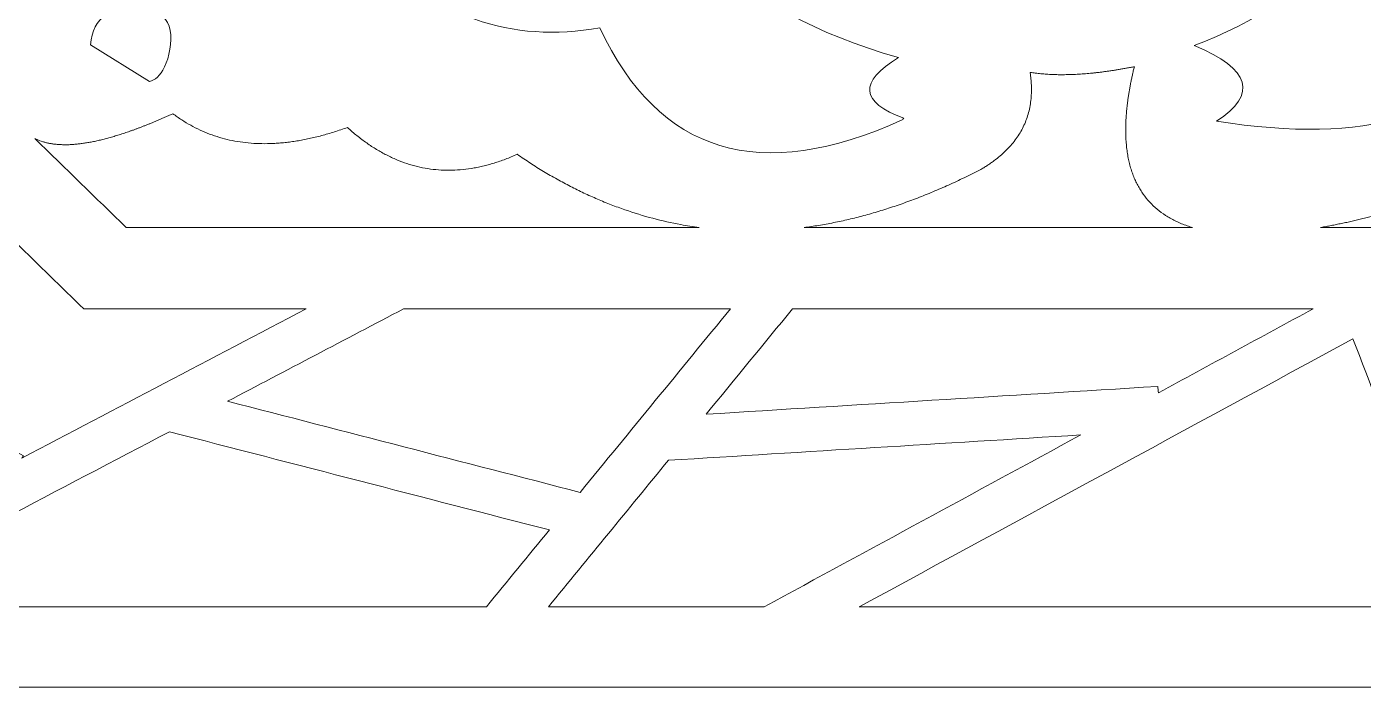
# Model space of a CAD drawing. Header units: centimetres. Extents: x -11.4 to -1.9, y -9.4 to 9.5.
# Drawn here: x -9.24 to -5.764, y -9.437 to -7.721 of the extents above; entities that cross this region are included whole.
import ezdxf

# ---------------------------------------------------------------- set-up
doc = ezdxf.new("R2010")
doc.units = ezdxf.units.CM
doc.header["$MEASUREMENT"] = 0
doc.layers.add('layer 1', color=7, linetype='Continuous')

msp = doc.modelspace()

# ---------------------------------------------------------------- linework, layer by layer
at = {"layer": 'layer 1', "color": 250, "lineweight": 9}
for points, knots in [([(-11.40172, -4.65322), (-11.40172, -6.24784), (-11.40172, -7.84245), (-11.40172, -9.4371), (-11.40172, -9.4371), (-8.21807, -9.4371), (-5.03447, -9.4371), (-1.85082, -9.4371), (-1.85082, -9.4371), (-1.85082, -7.84245), (-1.85082, -6.24784), (-1.85082, -4.65322), (-1.85082, -4.65322), (-5.03447, -4.65322), (-8.21807, -4.65322), (-11.40172, -4.65322)], [0, 0, 0, 0, 0.2, 0.2, 0.2, 0.2, 0.4, 0.4, 0.4, 0.4, 0.6, 0.6, 0.6, 0.6, 1, 1, 1, 1]), ([(-6.97311, -7.80069), (-7.4, -7.67986), (-7.62997, -7.44247), (-7.66295, -7.08861), (-7.66295, -7.08861), (-7.68788, -7.12742), (-7.7321, -7.14254), (-7.7956, -7.13398), (-7.7956, -7.13398), (-7.83123, -7.33112), (-7.98849, -7.41632), (-8.26744, -7.38978), (-8.26744, -7.38978), (-8.26817, -7.38961), (-8.26888, -7.38944), (-8.26959, -7.38927), (-8.26959, -7.38927), (-8.299, -7.42969), (-8.32847, -7.47011), (-8.35786, -7.51045), (-8.35786, -7.51045), (-8.18292, -7.69398), (-7.98003, -7.76498), (-7.74913, -7.72357), (-7.74913, -7.72357), (-7.59577, -8.05172), (-7.33341, -8.13121), (-6.96194, -7.96205), (-6.96194, -7.96205), (-6.96102, -7.96095), (-6.96009, -7.95978), (-6.95916, -7.95859), (-6.95916, -7.95859), (-7.07207, -7.91692), (-7.07673, -7.86424), (-6.97311, -7.80069)], [0, 0, 0, 0, 0.1, 0.1, 0.1, 0.1, 0.2, 0.2, 0.2, 0.2, 0.3, 0.3, 0.3, 0.3, 0.4, 0.4, 0.4, 0.4, 0.5, 0.5, 0.5, 0.5, 0.6, 0.6, 0.6, 0.6, 0.7, 0.7, 0.7, 0.7, 0.8, 0.8, 0.8, 0.8, 1, 1, 1, 1]), ([(-5.40479, -7.74003), (-5.50548, -7.95315), (-5.75253, -8.02844), (-6.14607, -7.966), (-6.14607, -7.966), (-6.03757, -7.89617), (-6.05689, -7.8307), (-6.20405, -7.76945), (-6.20405, -7.76945), (-5.88498, -7.65078), (-5.70064, -7.42976), (-5.65105, -7.10649), (-5.65105, -7.10649), (-5.61081, -7.15784), (-5.5659, -7.18113), (-5.51631, -7.17633)], [0, 0, 0, 0, 0.2, 0.2, 0.2, 0.2, 0.4, 0.4, 0.4, 0.4, 0.6, 0.6, 0.6, 0.6, 1, 1, 1, 1]), ([(-9.0735, -7.76759), (-9.07043, -7.73162), (-9.06002, -7.70583), (-9.03194, -7.6901), (-9.03194, -7.6901), (-9.00391, -7.67439), (-8.95828, -7.66878), (-8.92539, -7.67532), (-8.92539, -7.67532), (-8.89249, -7.68195), (-8.87237, -7.70071), (-8.86666, -7.7302), (-8.86666, -7.7302), (-8.86093, -7.75969), (-8.86959, -7.80004), (-8.88107, -7.82489), (-8.88107, -7.82489), (-8.89249, -7.84977), (-8.90664, -7.85919), (-8.92015, -7.86314)], [0, 0, 0, 0, 0.1666667, 0.1666667, 0.1666667, 0.1666667, 0.3333333, 0.3333333, 0.3333333, 0.3333333, 0.5, 0.5, 0.5, 0.5, 0.6666667, 0.6666667, 0.6666667, 0.6666667, 1, 1, 1, 1]), ([(-7.21813, -8.24254), (-7.21204, -8.2418), (-7.20589, -8.24095), (-7.19982, -8.24002), (-7.19982, -8.24002), (-7.18674, -8.2381), (-7.17372, -8.2359), (-7.16076, -8.23356), (-7.16076, -8.23356), (-7.14779, -8.23119), (-7.13488, -8.22861), (-7.12203, -8.22583), (-7.12203, -8.22583), (-7.10881, -8.22297), (-7.09559, -8.21985), (-7.08249, -8.21658), (-7.08249, -8.21658), (-7.06939, -8.21322), (-7.05636, -8.20978), (-7.04336, -8.20607), (-7.04336, -8.20607), (-7.02997, -8.20222), (-7.01665, -8.19817), (-7.00338, -8.19397), (-7.00338, -8.19397), (-6.99673, -8.19187), (-6.99014, -8.1897), (-6.98355, -8.18751), (-6.98355, -8.18751), (-6.97687, -8.18524), (-6.97019, -8.1829), (-6.9635, -8.18053), (-6.9635, -8.18053), (-6.95682, -8.17826), (-6.95019, -8.17582), (-6.94357, -8.17338), (-6.94357, -8.17338), (-6.93682, -8.17087), (-6.93009, -8.16833), (-6.92343, -8.16582), (-6.92343, -8.16582), (-6.91669, -8.16321), (-6.91001, -8.16063), (-6.90338, -8.15792), (-6.90338, -8.15792), (-6.89657, -8.15516), (-6.88979, -8.15248), (-6.88308, -8.1496), (-6.88308, -8.1496), (-6.87633, -8.14682), (-6.86964, -8.14397), (-6.86291, -8.14104), (-6.86291, -8.14104), (-6.8561, -8.13809), (-6.8493, -8.13506), (-6.84254, -8.13204), (-6.84254, -8.13204), (-6.83576, -8.12901), (-6.829, -8.12592), (-6.82227, -8.12279), (-6.82227, -8.12279), (-6.81544, -8.1196), (-6.80859, -8.11633), (-6.80178, -8.11306), (-6.80178, -8.11306), (-6.79498, -8.10977), (-6.7882, -8.1065), (-6.78144, -8.10313), (-6.78144, -8.10313), (-6.77456, -8.09969), (-6.76766, -8.09626), (-6.7608, -8.09272), (-6.7608, -8.09272), (-6.75758, -8.09086), (-6.75434, -8.08894), (-6.75119, -8.08701), (-6.75119, -8.08701), (-6.74807, -8.08516), (-6.74505, -8.08323), (-6.74202, -8.08128), (-6.74202, -8.08128), (-6.739, -8.07935), (-6.73607, -8.07733), (-6.73312, -8.07533), (-6.73312, -8.07533), (-6.73026, -8.0733), (-6.72744, -8.07128), (-6.72468, -8.06928), (-6.72468, -8.06928), (-6.71912, -8.06516), (-6.71375, -8.06086), (-6.70853, -8.0565), (-6.70853, -8.0565), (-6.70358, -8.0523), (-6.6988, -8.04793), (-6.69421, -8.04347), (-6.69421, -8.04347), (-6.68507, -8.03449), (-6.6767, -8.02498), (-6.66921, -8.01498), (-6.66921, -8.01498), (-6.66204, -8.00542), (-6.65567, -7.99532), (-6.65031, -7.98481), (-6.65031, -7.98481), (-6.64492, -7.97432), (-6.64053, -7.96346), (-6.63706, -7.95239), (-6.63706, -7.95239), (-6.63343, -7.94071), (-6.63077, -7.92878), (-6.62913, -7.91675), (-6.62913, -7.91675), (-6.62833, -7.9107), (-6.62774, -7.90456), (-6.6274, -7.89851), (-6.6274, -7.89851), (-6.62706, -7.89204), (-6.62694, -7.88558), (-6.62706, -7.87919), (-6.62706, -7.87919), (-6.62716, -7.87592), (-6.62728, -7.87272), (-6.62745, -7.86943), (-6.62745, -7.86943), (-6.62762, -7.86616), (-6.62787, -7.8628), (-6.62821, -7.85953), (-6.62821, -7.85953), (-6.6285, -7.85616), (-6.62884, -7.85289), (-6.62926, -7.84953), (-6.62926, -7.84953), (-6.62967, -7.84609), (-6.63018, -7.84262), (-6.63072, -7.83926), (-6.63072, -7.83926), (-6.62616, -7.83994), (-6.62157, -7.8406), (-6.61699, -7.84121), (-6.61699, -7.84121), (-6.61216, -7.8418), (-6.60735, -7.84238), (-6.60255, -7.8428), (-6.60255, -7.8428), (-6.59769, -7.84331), (-6.59284, -7.84372), (-6.58798, -7.84406), (-6.58798, -7.84406), (-6.58291, -7.84441), (-6.57779, -7.84465), (-6.57269, -7.84492), (-6.57269, -7.84492), (-6.56757, -7.84506), (-6.56249, -7.84523), (-6.55737, -7.84531), (-6.55737, -7.84531), (-6.55198, -7.84541), (-6.54662, -7.84541), (-6.54122, -7.84531), (-6.54122, -7.84531), (-6.53586, -7.84531), (-6.53047, -7.84523), (-6.5251, -7.84499), (-6.5251, -7.84499), (-6.51947, -7.84482), (-6.51378, -7.84455), (-6.50817, -7.84431), (-6.50817, -7.84431), (-6.50532, -7.84414), (-6.50249, -7.84397), (-6.49968, -7.84382), (-6.49968, -7.84382), (-6.49678, -7.84365), (-6.49388, -7.84338), (-6.49098, -7.84321), (-6.49098, -7.84321), (-6.48812, -7.84297), (-6.48522, -7.84272), (-6.48232, -7.84245), (-6.48232, -7.84245), (-6.47934, -7.84221), (-6.47639, -7.84197), (-6.47346, -7.8417), (-6.47346, -7.8417), (-6.47046, -7.84138), (-6.46749, -7.84111), (-6.46456, -7.8408), (-6.46456, -7.8408), (-6.46154, -7.84045), (-6.45849, -7.84011), (-6.45549, -7.83977), (-6.45549, -7.83977), (-6.45244, -7.83945), (-6.44944, -7.83911), (-6.44639, -7.83867), (-6.44639, -7.83867), (-6.44329, -7.83836), (-6.44019, -7.83792), (-6.43712, -7.8375), (-6.43712, -7.8375), (-6.434, -7.83709), (-6.4309, -7.83667), (-6.42783, -7.83626), (-6.42783, -7.83626), (-6.42463, -7.83582), (-6.42148, -7.83533), (-6.41829, -7.83482), (-6.41829, -7.83482), (-6.41514, -7.8344), (-6.41199, -7.83389), (-6.4088, -7.8334), (-6.4088, -7.8334), (-6.40556, -7.83289), (-6.40236, -7.83238), (-6.39909, -7.83179), (-6.39909, -7.83179), (-6.3959, -7.83128), (-6.39265, -7.8307), (-6.38943, -7.83011), (-6.38943, -7.83011), (-6.38609, -7.8296), (-6.38282, -7.82894), (-6.3795, -7.82836), (-6.3795, -7.82836), (-6.37619, -7.82775), (-6.37292, -7.82716), (-6.3696, -7.8265), (-6.3696, -7.8265), (-6.36624, -7.82592), (-6.36287, -7.82523), (-6.3595, -7.82457), (-6.3595, -7.82457), (-6.36038, -7.82826), (-6.36128, -7.83197), (-6.36216, -7.83565), (-6.36216, -7.83565), (-6.36299, -7.83926), (-6.36384, -7.84289), (-6.3646, -7.8465), (-6.3646, -7.8465), (-6.36543, -7.85011), (-6.36619, -7.85372), (-6.36694, -7.85733), (-6.36694, -7.85733), (-6.36765, -7.86077), (-6.36838, -7.86431), (-6.36909, -7.86785), (-6.36909, -7.86785), (-6.36977, -7.87138), (-6.37043, -7.87482), (-6.37106, -7.87834), (-6.37106, -7.87834), (-6.3717, -7.8818), (-6.37233, -7.88524), (-6.37292, -7.8886), (-6.37292, -7.8886), (-6.37346, -7.89204), (-6.37399, -7.89548), (-6.37455, -7.89885), (-6.37455, -7.89885), (-6.37507, -7.90222), (-6.37555, -7.90548), (-6.37602, -7.90885), (-6.37602, -7.90885), (-6.37648, -7.91222), (-6.37694, -7.91548), (-6.37736, -7.91885), (-6.37736, -7.91885), (-6.3778, -7.92205), (-6.37816, -7.92531), (-6.3785, -7.92851), (-6.3785, -7.92851), (-6.37887, -7.93171), (-6.37921, -7.93497), (-6.3795, -7.93817), (-6.3795, -7.93817), (-6.3798, -7.94136), (-6.38009, -7.94449), (-6.38033, -7.94758), (-6.38033, -7.94758), (-6.38055, -7.95078), (-6.38082, -7.9539), (-6.38102, -7.957), (-6.38102, -7.957), (-6.38119, -7.96002), (-6.38136, -7.96315), (-6.38148, -7.96617), (-6.38148, -7.96617), (-6.3816, -7.9692), (-6.38175, -7.97222), (-6.38182, -7.97532), (-6.38182, -7.97532), (-6.38189, -7.97827), (-6.38194, -7.9812), (-6.38199, -7.98415), (-6.38199, -7.98415), (-6.38204, -7.98708), (-6.38204, -7.99003), (-6.38199, -7.99298), (-6.38199, -7.99298), (-6.38194, -7.99583), (-6.38189, -7.99869), (-6.38182, -8.00154), (-6.38182, -8.00154), (-6.38175, -8.00439), (-6.38165, -8.00725), (-6.38153, -8.01013), (-6.38153, -8.01013), (-6.38136, -8.01288), (-6.38119, -8.01559), (-6.38102, -8.01835), (-6.38102, -8.01835), (-6.38082, -8.02113), (-6.3806, -8.02388), (-6.38033, -8.02666), (-6.38033, -8.02666), (-6.38014, -8.02927), (-6.37985, -8.03196), (-6.37955, -8.03464), (-6.37955, -8.03464), (-6.37921, -8.03735), (-6.37887, -8.03996), (-6.37853, -8.04264), (-6.37853, -8.04264), (-6.37821, -8.04525), (-6.37782, -8.04776), (-6.37741, -8.05035), (-6.37741, -8.05035), (-6.37658, -8.0555), (-6.37565, -8.06062), (-6.37455, -8.06574), (-6.37455, -8.06574), (-6.37353, -8.07052), (-6.37241, -8.07533), (-6.37114, -8.08011), (-6.37114, -8.08011), (-6.36989, -8.08482), (-6.3685, -8.0896), (-6.36694, -8.0943), (-6.36694, -8.0943), (-6.36553, -8.09877), (-6.36392, -8.10313), (-6.36223, -8.1076), (-6.36223, -8.1076), (-6.36055, -8.11196), (-6.35872, -8.11633), (-6.35672, -8.12062), (-6.35672, -8.12062), (-6.35484, -8.12475), (-6.35282, -8.12877), (-6.35072, -8.13279), (-6.35072, -8.13279), (-6.34858, -8.13675), (-6.34626, -8.1407), (-6.34387, -8.14465), (-6.34387, -8.14465), (-6.34157, -8.14843), (-6.33909, -8.15214), (-6.33653, -8.15575), (-6.33653, -8.15575), (-6.3314, -8.16297), (-6.32572, -8.16994), (-6.3196, -8.17658), (-6.3196, -8.17658), (-6.3136, -8.18297), (-6.30716, -8.18912), (-6.30028, -8.19482), (-6.30028, -8.19482), (-6.29338, -8.20061), (-6.28606, -8.20592), (-6.27837, -8.21087), (-6.27837, -8.21087), (-6.2704, -8.216), (-6.26208, -8.2207), (-6.25342, -8.22497), (-6.25342, -8.22497), (-6.24908, -8.2271), (-6.24469, -8.2291), (-6.24018, -8.23105), (-6.24018, -8.23105), (-6.23552, -8.23297), (-6.23081, -8.23483), (-6.22603, -8.23658), (-6.22603, -8.23658), (-6.22127, -8.23834), (-6.21644, -8.24002), (-6.21152, -8.24154), (-6.21152, -8.24154), (-6.21044, -8.24188), (-6.2093, -8.24222), (-6.2082, -8.24254), (-6.2082, -8.24254), (-6.54486, -8.24254), (-6.8815, -8.24254), (-7.21813, -8.24254)], [0, 0, 0, 0, 0.01, 0.01, 0.01, 0.01, 0.02, 0.02, 0.02, 0.02, 0.03, 0.03, 0.03, 0.03, 0.04, 0.04, 0.04, 0.04, 0.05, 0.05, 0.05, 0.05, 0.06, 0.06, 0.06, 0.06, 0.07, 0.07, 0.07, 0.07, 0.08, 0.08, 0.08, 0.08, 0.09, 0.09, 0.09, 0.09, 0.1, 0.1, 0.1, 0.1, 0.11, 0.11, 0.11, 0.11, 0.12, 0.12, 0.12, 0.12, 0.13, 0.13, 0.13, 0.13, 0.14, 0.14, 0.14, 0.14, 0.15, 0.15, 0.15, 0.15, 0.16, 0.16, 0.16, 0.16, 0.17, 0.17, 0.17, 0.17, 0.18, 0.18, 0.18, 0.18, 0.19, 0.19, 0.19, 0.19, 0.2, 0.2, 0.2, 0.2, 0.21, 0.21, 0.21, 0.21, 0.22, 0.22, 0.22, 0.22, 0.23, 0.23, 0.23, 0.23, 0.24, 0.24, 0.24, 0.24, 0.25, 0.25, 0.25, 0.25, 0.26, 0.26, 0.26, 0.26, 0.27, 0.27, 0.27, 0.27, 0.28, 0.28, 0.28, 0.28, 0.29, 0.29, 0.29, 0.29, 0.3, 0.3, 0.3, 0.3, 0.31, 0.31, 0.31, 0.31, 0.32, 0.32, 0.32, 0.32, 0.33, 0.33, 0.33, 0.33, 0.34, 0.34, 0.34, 0.34, 0.35, 0.35, 0.35, 0.35, 0.36, 0.36, 0.36, 0.36, 0.37, 0.37, 0.37, 0.37, 0.38, 0.38, 0.38, 0.38, 0.39, 0.39, 0.39, 0.39, 0.4, 0.4, 0.4, 0.4, 0.41, 0.41, 0.41, 0.41, 0.42, 0.42, 0.42, 0.42, 0.43, 0.43, 0.43, 0.43, 0.44, 0.44, 0.44, 0.44, 0.45, 0.45, 0.45, 0.45, 0.46, 0.46, 0.46, 0.46, 0.47, 0.47, 0.47, 0.47, 0.48, 0.48, 0.48, 0.48, 0.49, 0.49, 0.49, 0.49, 0.5, 0.5, 0.5, 0.5, 0.51, 0.51, 0.51, 0.51, 0.52, 0.52, 0.52, 0.52, 0.53, 0.53, 0.53, 0.53, 0.54, 0.54, 0.54, 0.54, 0.55, 0.55, 0.55, 0.55, 0.56, 0.56, 0.56, 0.56, 0.57, 0.57, 0.57, 0.57, 0.58, 0.58, 0.58, 0.58, 0.59, 0.59, 0.59, 0.59, 0.6, 0.6, 0.6, 0.6, 0.61, 0.61, 0.61, 0.61, 0.62, 0.62, 0.62, 0.62, 0.63, 0.63, 0.63, 0.63, 0.64, 0.64, 0.64, 0.64, 0.65, 0.65, 0.65, 0.65, 0.66, 0.66, 0.66, 0.66, 0.67, 0.67, 0.67, 0.67, 0.68, 0.68, 0.68, 0.68, 0.69, 0.69, 0.69, 0.69, 0.7, 0.7, 0.7, 0.7, 0.71, 0.71, 0.71, 0.71, 0.72, 0.72, 0.72, 0.72, 0.73, 0.73, 0.73, 0.73, 0.74, 0.74, 0.74, 0.74, 0.75, 0.75, 0.75, 0.75, 0.76, 0.76, 0.76, 0.76, 0.77, 0.77, 0.77, 0.77, 0.78, 0.78, 0.78, 0.78, 0.79, 0.79, 0.79, 0.79, 0.8, 0.8, 0.8, 0.8, 0.81, 0.81, 0.81, 0.81, 0.82, 0.82, 0.82, 0.82, 0.83, 0.83, 0.83, 0.83, 0.84, 0.84, 0.84, 0.84, 0.85, 0.85, 0.85, 0.85, 0.86, 0.86, 0.86, 0.86, 0.87, 0.87, 0.87, 0.87, 0.88, 0.88, 0.88, 0.88, 0.89, 0.89, 0.89, 0.89, 0.9, 0.9, 0.9, 0.9, 0.91, 0.91, 0.91, 0.91, 0.92, 0.92, 0.92, 0.92, 0.93, 0.93, 0.93, 0.93, 0.94, 0.94, 0.94, 0.94, 0.95, 0.95, 0.95, 0.95, 0.96, 0.96, 0.96, 0.96, 0.97, 0.97, 0.97, 0.97, 0.98, 0.98, 0.98, 0.98, 1, 1, 1, 1]), ([(-9.21847, -8.01127), (-9.21666, -8.01222), (-9.21483, -8.01305), (-9.21295, -8.01388), (-9.21295, -8.01388), (-9.2082, -8.01598), (-9.20325, -8.01783), (-9.1982, -8.01944), (-9.1982, -8.01944), (-9.19568, -8.0202), (-9.19312, -8.02096), (-9.19051, -8.02164), (-9.19051, -8.02164), (-9.18783, -8.0223), (-9.1851, -8.02288), (-9.18237, -8.02347), (-9.18237, -8.02347), (-9.17959, -8.02405), (-9.17683, -8.02449), (-9.17405, -8.02491), (-9.17405, -8.02491), (-9.1711, -8.0254), (-9.16817, -8.02574), (-9.16517, -8.02608), (-9.16517, -8.02608), (-9.16224, -8.02642), (-9.15927, -8.02666), (-9.15627, -8.02683), (-9.15627, -8.02683), (-9.15312, -8.02708), (-9.14997, -8.02718), (-9.14678, -8.02725), (-9.14678, -8.02725), (-9.14363, -8.02735), (-9.14044, -8.02742), (-9.13724, -8.02735), (-9.13724, -8.02735), (-9.13388, -8.02735), (-9.13046, -8.02725), (-9.12707, -8.02708), (-9.12707, -8.02708), (-9.12365, -8.02691), (-9.12031, -8.02674), (-9.11695, -8.02642), (-9.11695, -8.02642), (-9.11334, -8.02615), (-9.10973, -8.02583), (-9.10609, -8.0254), (-9.10609, -8.0254), (-9.10248, -8.02508), (-9.09892, -8.02457), (-9.09531, -8.02415), (-9.09531, -8.02415), (-9.09148, -8.02357), (-9.08765, -8.02298), (-9.08382, -8.0224), (-9.08382, -8.0224), (-9.08194, -8.02203), (-9.08002, -8.02171), (-9.07811, -8.02137), (-9.07811, -8.02137), (-9.07614, -8.02103), (-9.07416, -8.02069), (-9.07224, -8.02027), (-9.07224, -8.02027), (-9.07026, -8.01993), (-9.06828, -8.01952), (-9.06636, -8.01918), (-9.06636, -8.01918), (-9.06433, -8.01876), (-9.06231, -8.01835), (-9.06031, -8.01793), (-9.06031, -8.01793), (-9.05828, -8.01742), (-9.05626, -8.017), (-9.05426, -8.01659), (-9.05426, -8.01659), (-9.05219, -8.01608), (-9.05009, -8.01559), (-9.04804, -8.01515), (-9.04804, -8.01515), (-9.04599, -8.01464), (-9.04392, -8.01415), (-9.04187, -8.01364), (-9.04187, -8.01364), (-9.03972, -8.01305), (-9.03762, -8.01254), (-9.03548, -8.01196), (-9.03548, -8.01196), (-9.03338, -8.01147), (-9.03123, -8.01088), (-9.02913, -8.01027), (-9.02913, -8.01027), (-9.02694, -8.00969), (-9.02477, -8.0091), (-9.02257, -8.00852), (-9.02257, -8.00852), (-9.02043, -8.00793), (-9.01826, -8.00725), (-9.01606, -8.00666), (-9.01606, -8.00666), (-9.01384, -8.006), (-9.01162, -8.00532), (-9.00938, -8.00464), (-9.00938, -8.00464), (-9.00716, -8.00398), (-9.00491, -8.0033), (-9.00269, -8.00264), (-9.00269, -8.00264), (-9.0004, -8.00195), (-8.99811, -8.0012), (-8.99586, -8.00044), (-8.99586, -8.00044), (-8.9936, -7.99978), (-8.9913, -7.99903), (-8.98901, -7.99827), (-8.98901, -7.99827), (-8.98669, -7.99752), (-8.98435, -7.99676), (-8.98203, -7.99591), (-8.98203, -7.99591), (-8.97967, -7.99515), (-8.97733, -7.99432), (-8.97501, -7.99356), (-8.97501, -7.99356), (-8.97262, -7.99271), (-8.97023, -7.99188), (-8.96784, -7.99103), (-8.96784, -7.99103), (-8.96542, -7.9902), (-8.96303, -7.98937), (-8.96069, -7.98844), (-8.96069, -7.98844), (-8.95825, -7.98759), (-8.95581, -7.98666), (-8.95332, -7.98573), (-8.95332, -7.98573), (-8.95088, -7.98481), (-8.94847, -7.98398), (-8.94605, -7.98305), (-8.94605, -7.98305), (-8.94354, -7.98205), (-8.94103, -7.98112), (-8.93854, -7.9801), (-8.93854, -7.9801), (-8.93601, -7.9792), (-8.93354, -7.97817), (-8.93105, -7.97725), (-8.93105, -7.97725), (-8.92849, -7.97625), (-8.92598, -7.97525), (-8.92342, -7.97415), (-8.92342, -7.97415), (-8.92086, -7.97315), (-8.91832, -7.97212), (-8.91576, -7.97112), (-8.91576, -7.97112), (-8.91315, -7.97003), (-8.91056, -7.96893), (-8.90795, -7.96785), (-8.90795, -7.96785), (-8.90534, -7.96676), (-8.90278, -7.96566), (-8.90017, -7.96456), (-8.90017, -7.96456), (-8.89754, -7.96346), (-8.89483, -7.96229), (-8.8922, -7.9612), (-8.8922, -7.9612), (-8.88954, -7.96002), (-8.8869, -7.95885), (-8.88424, -7.95776), (-8.88424, -7.95776), (-8.88151, -7.95649), (-8.87883, -7.95532), (-8.8761, -7.95415), (-8.8761, -7.95415), (-8.87341, -7.95298), (-8.87073, -7.95171), (-8.868, -7.95054), (-8.868, -7.95054), (-8.86522, -7.94927), (-8.86249, -7.94802), (-8.85971, -7.94676), (-8.85971, -7.94676), (-8.85224, -7.95239), (-8.84456, -7.95776), (-8.83661, -7.96288), (-8.83661, -7.96288), (-8.82909, -7.96785), (-8.82131, -7.97246), (-8.81334, -7.97683), (-8.81334, -7.97683), (-8.80538, -7.98129), (-8.79724, -7.98542), (-8.78887, -7.98927), (-8.78887, -7.98927), (-8.78077, -7.99305), (-8.77246, -7.99649), (-8.76399, -7.99969), (-8.76399, -7.99969), (-8.74719, -8.006), (-8.72984, -8.01113), (-8.71206, -8.01508), (-8.71206, -8.01508), (-8.69384, -8.01903), (-8.67523, -8.02179), (-8.65647, -8.0233), (-8.65647, -8.0233), (-8.64703, -8.02398), (-8.63757, -8.02449), (-8.62808, -8.02457), (-8.62808, -8.02457), (-8.61813, -8.02474), (-8.60817, -8.02457), (-8.59825, -8.02405), (-8.59825, -8.02405), (-8.59325, -8.02381), (-8.58832, -8.02357), (-8.58332, -8.02313), (-8.58332, -8.02313), (-8.57824, -8.02271), (-8.57312, -8.0223), (-8.56805, -8.02171), (-8.56805, -8.02171), (-8.5629, -8.0212), (-8.55788, -8.02054), (-8.55278, -8.01986), (-8.55278, -8.01986), (-8.54753, -8.01918), (-8.54229, -8.01844), (-8.53707, -8.01752), (-8.53707, -8.01752), (-8.53183, -8.01666), (-8.52665, -8.01574), (-8.52143, -8.01481), (-8.52143, -8.01481), (-8.51607, -8.01381), (-8.51073, -8.01271), (-8.50538, -8.01154), (-8.50538, -8.01154), (-8.50002, -8.01037), (-8.49468, -8.00917), (-8.48938, -8.00783), (-8.48938, -8.00783), (-8.48387, -8.00659), (-8.47838, -8.00515), (-8.47292, -8.00374), (-8.47292, -8.00374), (-8.46745, -8.00222), (-8.46202, -8.00071), (-8.45658, -7.9991), (-8.45658, -7.9991), (-8.45094, -7.99752), (-8.44536, -7.99573), (-8.43972, -7.99398), (-8.43972, -7.99398), (-8.43416, -7.99222), (-8.42857, -7.99044), (-8.42304, -7.98851), (-8.42304, -7.98851), (-8.41728, -7.98659), (-8.41152, -7.98456), (-8.40582, -7.98247), (-8.40582, -7.98247), (-8.40169, -7.98625), (-8.39752, -7.98995), (-8.39325, -7.99356), (-8.39325, -7.99356), (-8.38923, -7.997), (-8.38511, -8.00037), (-8.38089, -8.00374), (-8.38089, -8.00374), (-8.37674, -8.00708), (-8.3725, -8.01044), (-8.36815, -8.01364), (-8.36815, -8.01364), (-8.36406, -8.01676), (-8.35989, -8.01979), (-8.35564, -8.02281), (-8.35564, -8.02281), (-8.3514, -8.02574), (-8.3471, -8.02869), (-8.34274, -8.03154), (-8.34274, -8.03154), (-8.33859, -8.03423), (-8.3343, -8.03691), (-8.33005, -8.03952), (-8.33005, -8.03952), (-8.32574, -8.04213), (-8.32137, -8.04464), (-8.31698, -8.04708), (-8.31698, -8.04708), (-8.31271, -8.04952), (-8.30842, -8.05179), (-8.30405, -8.05398), (-8.30405, -8.05398), (-8.29534, -8.05842), (-8.28644, -8.06264), (-8.27732, -8.06642), (-8.27732, -8.06642), (-8.26876, -8.07003), (-8.25997, -8.0733), (-8.25102, -8.07625), (-8.25102, -8.07625), (-8.24207, -8.07918), (-8.233, -8.08179), (-8.2238, -8.08406), (-8.2238, -8.08406), (-8.2148, -8.08625), (-8.20573, -8.08801), (-8.19658, -8.08952), (-8.19658, -8.08952), (-8.18741, -8.09096), (-8.17811, -8.09204), (-8.16885, -8.09272), (-8.16885, -8.09272), (-8.15945, -8.09338), (-8.15006, -8.09372), (-8.14065, -8.09372), (-8.14065, -8.09372), (-8.13123, -8.09365), (-8.12187, -8.09323), (-8.11245, -8.09247), (-8.11245, -8.09247), (-8.10269, -8.09162), (-8.09299, -8.09045), (-8.08333, -8.08894), (-8.08333, -8.08894), (-8.0785, -8.08808), (-8.07367, -8.08725), (-8.06889, -8.08633), (-8.06889, -8.08633), (-8.06391, -8.08533), (-8.05901, -8.08433), (-8.05413, -8.08313), (-8.05413, -8.08313), (-8.04923, -8.08196), (-8.04435, -8.08079), (-8.03952, -8.07942), (-8.03952, -8.07942), (-8.03452, -8.07808), (-8.02952, -8.07667), (-8.02454, -8.07508), (-8.02454, -8.07508), (-8.01959, -8.07357), (-8.01469, -8.07196), (-8.00981, -8.07028), (-8.00981, -8.07028), (-8.00471, -8.06852), (-7.99969, -8.06674), (-7.99464, -8.06481), (-7.99464, -8.06481), (-7.98964, -8.06289), (-7.98464, -8.06096), (-7.97973, -8.05894), (-7.97973, -8.05894), (-7.97456, -8.05676), (-7.96941, -8.05457), (-7.96434, -8.0523), (-7.96434, -8.0523), (-7.95866, -8.05625), (-7.95295, -8.06011), (-7.94719, -8.06398), (-7.94719, -8.06398), (-7.94153, -8.06777), (-7.93585, -8.07145), (-7.93009, -8.07516), (-7.93009, -8.07516), (-7.92439, -8.07886), (-7.91863, -8.08255), (-7.91282, -8.08616), (-7.91282, -8.08616), (-7.90712, -8.08969), (-7.90141, -8.09323), (-7.89565, -8.09667), (-7.89565, -8.09667), (-7.88414, -8.10365), (-7.87246, -8.11035), (-7.86065, -8.11692), (-7.86065, -8.11692), (-7.84926, -8.12331), (-7.8377, -8.12953), (-7.82606, -8.13548), (-7.82606, -8.13548), (-7.81438, -8.14145), (-7.80257, -8.14726), (-7.79069, -8.15289), (-7.79069, -8.15289), (-7.77908, -8.15833), (-7.7674, -8.16365), (-7.75559, -8.16868), (-7.75559, -8.16868), (-7.74379, -8.1738), (-7.73186, -8.17868), (-7.71983, -8.18331), (-7.71983, -8.18331), (-7.70808, -8.18785), (-7.69622, -8.19221), (-7.68427, -8.19634), (-7.68427, -8.19634), (-7.66039, -8.20465), (-7.63614, -8.21205), (-7.61156, -8.21851), (-7.61156, -8.21851), (-7.58765, -8.2249), (-7.5635, -8.23036), (-7.53904, -8.2349), (-7.53904, -8.2349), (-7.52326, -8.23785), (-7.50735, -8.24036), (-7.4914, -8.24254), (-7.4914, -8.24254), (-7.988, -8.24254), (-8.48455, -8.24254), (-8.98111, -8.24254), (-8.98111, -8.24254), (-9.06021, -8.16548), (-9.13934, -8.08835), (-9.21847, -8.01127)], [0, 0, 0, 0, 0.009434, 0.009434, 0.009434, 0.009434, 0.0188679, 0.0188679, 0.0188679, 0.0188679, 0.0283019, 0.0283019, 0.0283019, 0.0283019, 0.0377358, 0.0377358, 0.0377358, 0.0377358, 0.0471698, 0.0471698, 0.0471698, 0.0471698, 0.0566038, 0.0566038, 0.0566038, 0.0566038, 0.0660377, 0.0660377, 0.0660377, 0.0660377, 0.0754717, 0.0754717, 0.0754717, 0.0754717, 0.0849057, 0.0849057, 0.0849057, 0.0849057, 0.0943396, 0.0943396, 0.0943396, 0.0943396, 0.1037736, 0.1037736, 0.1037736, 0.1037736, 0.1132075, 0.1132075, 0.1132075, 0.1132075, 0.1226415, 0.1226415, 0.1226415, 0.1226415, 0.1320755, 0.1320755, 0.1320755, 0.1320755, 0.1415094, 0.1415094, 0.1415094, 0.1415094, 0.1509434, 0.1509434, 0.1509434, 0.1509434, 0.1603774, 0.1603774, 0.1603774, 0.1603774, 0.1698113, 0.1698113, 0.1698113, 0.1698113, 0.1792453, 0.1792453, 0.1792453, 0.1792453, 0.1886792, 0.1886792, 0.1886792, 0.1886792, 0.1981132, 0.1981132, 0.1981132, 0.1981132, 0.2075472, 0.2075472, 0.2075472, 0.2075472, 0.2169811, 0.2169811, 0.2169811, 0.2169811, 0.2264151, 0.2264151, 0.2264151, 0.2264151, 0.2358491, 0.2358491, 0.2358491, 0.2358491, 0.245283, 0.245283, 0.245283, 0.245283, 0.254717, 0.254717, 0.254717, 0.254717, 0.2641509, 0.2641509, 0.2641509, 0.2641509, 0.2735849, 0.2735849, 0.2735849, 0.2735849, 0.2830189, 0.2830189, 0.2830189, 0.2830189, 0.2924528, 0.2924528, 0.2924528, 0.2924528, 0.3018868, 0.3018868, 0.3018868, 0.3018868, 0.3113208, 0.3113208, 0.3113208, 0.3113208, 0.3207547, 0.3207547, 0.3207547, 0.3207547, 0.3301887, 0.3301887, 0.3301887, 0.3301887, 0.3396226, 0.3396226, 0.3396226, 0.3396226, 0.3490566, 0.3490566, 0.3490566, 0.3490566, 0.3584906, 0.3584906, 0.3584906, 0.3584906, 0.3679245, 0.3679245, 0.3679245, 0.3679245, 0.3773585, 0.3773585, 0.3773585, 0.3773585, 0.3867925, 0.3867925, 0.3867925, 0.3867925, 0.3962264, 0.3962264, 0.3962264, 0.3962264, 0.4056604, 0.4056604, 0.4056604, 0.4056604, 0.4150943, 0.4150943, 0.4150943, 0.4150943, 0.4245283, 0.4245283, 0.4245283, 0.4245283, 0.4339623, 0.4339623, 0.4339623, 0.4339623, 0.4433962, 0.4433962, 0.4433962, 0.4433962, 0.4528302, 0.4528302, 0.4528302, 0.4528302, 0.4622642, 0.4622642, 0.4622642, 0.4622642, 0.4716981, 0.4716981, 0.4716981, 0.4716981, 0.4811321, 0.4811321, 0.4811321, 0.4811321, 0.490566, 0.490566, 0.490566, 0.490566, 0.5, 0.5, 0.5, 0.5, 0.509434, 0.509434, 0.509434, 0.509434, 0.5188679, 0.5188679, 0.5188679, 0.5188679, 0.5283019, 0.5283019, 0.5283019, 0.5283019, 0.5377358, 0.5377358, 0.5377358, 0.5377358, 0.5471698, 0.5471698, 0.5471698, 0.5471698, 0.5566038, 0.5566038, 0.5566038, 0.5566038, 0.5660377, 0.5660377, 0.5660377, 0.5660377, 0.5754717, 0.5754717, 0.5754717, 0.5754717, 0.5849057, 0.5849057, 0.5849057, 0.5849057, 0.5943396, 0.5943396, 0.5943396, 0.5943396, 0.6037736, 0.6037736, 0.6037736, 0.6037736, 0.6132075, 0.6132075, 0.6132075, 0.6132075, 0.6226415, 0.6226415, 0.6226415, 0.6226415, 0.6320755, 0.6320755, 0.6320755, 0.6320755, 0.6415094, 0.6415094, 0.6415094, 0.6415094, 0.6509434, 0.6509434, 0.6509434, 0.6509434, 0.6603774, 0.6603774, 0.6603774, 0.6603774, 0.6698113, 0.6698113, 0.6698113, 0.6698113, 0.6792453, 0.6792453, 0.6792453, 0.6792453, 0.6886792, 0.6886792, 0.6886792, 0.6886792, 0.6981132, 0.6981132, 0.6981132, 0.6981132, 0.7075472, 0.7075472, 0.7075472, 0.7075472, 0.7169811, 0.7169811, 0.7169811, 0.7169811, 0.7264151, 0.7264151, 0.7264151, 0.7264151, 0.7358491, 0.7358491, 0.7358491, 0.7358491, 0.745283, 0.745283, 0.745283, 0.745283, 0.754717, 0.754717, 0.754717, 0.754717, 0.7641509, 0.7641509, 0.7641509, 0.7641509, 0.7735849, 0.7735849, 0.7735849, 0.7735849, 0.7830189, 0.7830189, 0.7830189, 0.7830189, 0.7924528, 0.7924528, 0.7924528, 0.7924528, 0.8018868, 0.8018868, 0.8018868, 0.8018868, 0.8113208, 0.8113208, 0.8113208, 0.8113208, 0.8207547, 0.8207547, 0.8207547, 0.8207547, 0.8301887, 0.8301887, 0.8301887, 0.8301887, 0.8396226, 0.8396226, 0.8396226, 0.8396226, 0.8490566, 0.8490566, 0.8490566, 0.8490566, 0.8584906, 0.8584906, 0.8584906, 0.8584906, 0.8679245, 0.8679245, 0.8679245, 0.8679245, 0.8773585, 0.8773585, 0.8773585, 0.8773585, 0.8867925, 0.8867925, 0.8867925, 0.8867925, 0.8962264, 0.8962264, 0.8962264, 0.8962264, 0.9056604, 0.9056604, 0.9056604, 0.9056604, 0.9150943, 0.9150943, 0.9150943, 0.9150943, 0.9245283, 0.9245283, 0.9245283, 0.9245283, 0.9339623, 0.9339623, 0.9339623, 0.9339623, 0.9433962, 0.9433962, 0.9433962, 0.9433962, 0.9528302, 0.9528302, 0.9528302, 0.9528302, 0.9622642, 0.9622642, 0.9622642, 0.9622642, 0.9716981, 0.9716981, 0.9716981, 0.9716981, 0.9811321, 0.9811321, 0.9811321, 0.9811321, 1, 1, 1, 1]), ([(-5.87534, -8.24254), (-5.87488, -8.24246), (-5.87441, -8.24239), (-5.87393, -8.24229), (-5.87393, -8.24229), (-5.86956, -8.24154), (-5.86517, -8.24071), (-5.8608, -8.23995), (-5.8608, -8.23995), (-5.85644, -8.2391), (-5.85207, -8.23827), (-5.84771, -8.23741), (-5.84771, -8.23741), (-5.84322, -8.23649), (-5.8387, -8.23566), (-5.83426, -8.23473), (-5.83426, -8.23473), (-5.82975, -8.2338), (-5.82531, -8.23288), (-5.8208, -8.23195), (-5.8208, -8.23195), (-5.81624, -8.23095), (-5.8116, -8.23002), (-5.80702, -8.22902), (-5.80702, -8.22902), (-5.80246, -8.22802), (-5.79787, -8.227), (-5.79326, -8.2259), (-5.79326, -8.2259), (-5.78858, -8.2249), (-5.78385, -8.2238), (-5.77914, -8.22273), (-5.77914, -8.22273), (-5.77446, -8.22153), (-5.76975, -8.22044), (-5.76504, -8.21936), (-5.76504, -8.21936), (-5.76023, -8.21817), (-5.75543, -8.217), (-5.7506, -8.21583), (-5.7506, -8.21583), (-5.74582, -8.21466), (-5.74099, -8.21339), (-5.73618, -8.21222), (-5.73618, -8.21222), (-5.73128, -8.21095), (-5.72633, -8.20968), (-5.7214, -8.20834), (-5.7214, -8.20834), (-5.71647, -8.20709), (-5.71157, -8.20575), (-5.70664, -8.20448), (-5.70664, -8.20448), (-5.7016, -8.20314), (-5.69657, -8.2017), (-5.69157, -8.20036), (-5.69157, -8.20036), (-5.68652, -8.19902), (-5.6815, -8.19758), (-5.6765, -8.19617), (-5.6765, -8.19617), (-5.67132, -8.19473), (-5.66615, -8.19331), (-5.66103, -8.1918), (-5.66103, -8.1918), (-5.65586, -8.19029), (-5.65076, -8.18885), (-5.64562, -8.18734), (-5.64562, -8.18734), (-5.64035, -8.18582), (-5.6351, -8.18424), (-5.62986, -8.18263), (-5.62986, -8.18263), (-5.62459, -8.18112), (-5.61935, -8.17953), (-5.6141, -8.17792), (-5.6141, -8.17792), (-5.60876, -8.17624), (-5.60337, -8.17465), (-5.598, -8.17297), (-5.598, -8.17297), (-5.59266, -8.17129), (-5.58727, -8.1696), (-5.58195, -8.16792), (-5.58195, -8.16792), (-5.57644, -8.16624), (-5.57098, -8.16448), (-5.56551, -8.16272), (-5.56551, -8.16272), (-5.56005, -8.16094), (-5.55456, -8.15919), (-5.5491, -8.15743), (-5.5491, -8.15743), (-5.54349, -8.15558), (-5.53792, -8.15372), (-5.53236, -8.15187), (-5.53236, -8.15187), (-5.52678, -8.15004), (-5.52119, -8.14819), (-5.5156, -8.14623), (-5.5156, -8.14623), (-5.5099, -8.14441), (-5.50421, -8.14248), (-5.49851, -8.14045), (-5.49851, -8.14045), (-5.49282, -8.13853), (-5.48716, -8.13658), (-5.48143, -8.13465), (-5.48143, -8.13465), (-5.47565, -8.13262), (-5.46985, -8.13053), (-5.46404, -8.12853), (-5.46404, -8.12853), (-5.45826, -8.1265), (-5.45245, -8.1244), (-5.44665, -8.12238), (-5.44665, -8.12238), (-5.44072, -8.12028), (-5.43482, -8.11818), (-5.42887, -8.11599), (-5.42887, -8.11599), (-5.42299, -8.11389), (-5.41706, -8.1117), (-5.41118, -8.1096), (-5.41118, -8.1096), (-5.40513, -8.10735), (-5.39913, -8.10516), (-5.39308, -8.10289), (-5.39308, -8.10289), (-5.38708, -8.10069), (-5.38106, -8.09843), (-5.37506, -8.09616), (-5.37506, -8.09616), (-5.36891, -8.09389), (-5.36279, -8.09162), (-5.35662, -8.08928), (-5.35662, -8.08928), (-5.35196, -8.09162), (-5.3472, -8.09389), (-5.34244, -8.09616), (-5.34244, -8.09616), (-5.33788, -8.09835), (-5.3333, -8.10045), (-5.32866, -8.10248), (-5.32866, -8.10248), (-5.32405, -8.10457), (-5.31942, -8.1065), (-5.31471, -8.10852), (-5.31471, -8.10852), (-5.31027, -8.11035), (-5.30576, -8.11213), (-5.3012, -8.11389), (-5.3012, -8.11389), (-5.29668, -8.11565), (-5.29212, -8.11733), (-5.28754, -8.11901), (-5.28754, -8.11901), (-5.28312, -8.12062), (-5.27866, -8.12214), (-5.27422, -8.12355), (-5.27422, -8.12355), (-5.26976, -8.12506), (-5.26527, -8.1265), (-5.26078, -8.12784), (-5.26078, -8.12784), (-5.25644, -8.12911), (-5.25207, -8.13036), (-5.2477, -8.13155), (-5.2477, -8.13155), (-5.24334, -8.13272), (-5.23897, -8.13382), (-5.23451, -8.13482), (-5.23451, -8.13482), (-5.23026, -8.13582), (-5.22597, -8.13675), (-5.2217, -8.13767), (-5.2217, -8.13767), (-5.21736, -8.13853), (-5.21309, -8.13936), (-5.20875, -8.14011), (-5.20875, -8.14011), (-5.20456, -8.14077), (-5.20034, -8.14145), (-5.19614, -8.14204), (-5.19614, -8.14204), (-5.1877, -8.14321), (-5.17926, -8.14414), (-5.17077, -8.14472), (-5.17077, -8.14472), (-5.16267, -8.14523), (-5.1546, -8.14558), (-5.14648, -8.14558), (-5.14648, -8.14558), (-5.1304, -8.14558), (-5.11438, -8.14431), (-5.09855, -8.14197), (-5.09855, -8.14197), (-5.08301, -8.1396), (-5.06779, -8.13606), (-5.05296, -8.13138), (-5.05296, -8.13138), (-5.04552, -8.12901), (-5.03818, -8.1264), (-5.03098, -8.12355), (-5.03098, -8.12355), (-5.02354, -8.12053), (-5.01622, -8.11726), (-5.0091, -8.11372), (-5.0091, -8.11372), (-5.00195, -8.11021), (-4.99498, -8.1064), (-4.98817, -8.10248), (-4.98817, -8.10248), (-4.98098, -8.09818), (-4.97398, -8.09372), (-4.96712, -8.08901), (-4.96712, -8.08901), (-4.96002, -8.08994), (-4.95288, -8.09079), (-4.94573, -8.09155), (-4.94573, -8.09155), (-4.93887, -8.09221), (-4.93202, -8.09289), (-4.92514, -8.09347), (-4.92514, -8.09347), (-4.91829, -8.09413), (-4.91138, -8.09465), (-4.90451, -8.09506), (-4.90451, -8.09506), (-4.89787, -8.0955), (-4.89129, -8.09591), (-4.88463, -8.09616), (-4.88463, -8.09616), (-4.87804, -8.0965), (-4.87141, -8.09667), (-4.86475, -8.09684), (-4.86475, -8.09684), (-4.85838, -8.09701), (-4.85204, -8.09701), (-4.84565, -8.09701), (-4.84565, -8.09701), (-4.83926, -8.09701), (-4.83287, -8.09691), (-4.82652, -8.09674), (-4.82652, -8.09674), (-4.8204, -8.0966), (-4.81426, -8.09643), (-4.80811, -8.09608), (-4.80811, -8.09608), (-4.80199, -8.09574), (-4.79586, -8.0954), (-4.78977, -8.09489), (-4.78977, -8.09489), (-4.78384, -8.09447), (-4.77796, -8.09389), (-4.77208, -8.0933), (-4.77208, -8.0933), (-4.76618, -8.09272), (-4.76035, -8.09196), (-4.75447, -8.09121), (-4.75447, -8.09121), (-4.74884, -8.09045), (-4.74318, -8.0896), (-4.73754, -8.08869), (-4.73754, -8.08869), (-4.72627, -8.08684), (-4.71515, -8.08474), (-4.70405, -8.08221), (-4.70405, -8.08221), (-4.69359, -8.07977), (-4.68317, -8.07708), (-4.67293, -8.07406), (-4.67293, -8.07406), (-4.65253, -8.06801), (-4.63275, -8.06062), (-4.61373, -8.05189), (-4.61373, -8.05189), (-4.59543, -8.04347), (-4.57799, -8.03381), (-4.56158, -8.02298), (-4.56158, -8.02298), (-4.55328, -8.01752), (-4.54528, -8.01178), (-4.53753, -8.00574), (-4.53753, -8.00574), (-4.52965, -7.99961), (-4.52206, -7.99322), (-4.51482, -7.98659), (-4.51482, -7.98659), (-4.50755, -7.97986), (-4.50052, -7.97298), (-4.49389, -7.96583), (-4.49389, -7.96583), (-4.48691, -7.95844), (-4.4803, -7.95071), (-4.47401, -7.94288), (-4.47401, -7.94288), (-4.47023, -7.94339), (-4.46645, -7.9439), (-4.46271, -7.94439), (-4.46271, -7.94439), (-4.45906, -7.9449), (-4.4554, -7.94541), (-4.45179, -7.94583), (-4.45179, -7.94583), (-4.44859, -7.94693), (-4.4454, -7.94802), (-4.4422, -7.9491), (-4.4422, -7.9491), (-4.43905, -7.95019), (-4.43593, -7.95129), (-4.43283, -7.95229), (-4.43283, -7.95229), (-4.42971, -7.95329), (-4.42656, -7.95439), (-4.42347, -7.95541), (-4.42347, -7.95541), (-4.42039, -7.95641), (-4.41732, -7.95741), (-4.41425, -7.95844), (-4.41425, -7.95844), (-4.4112, -7.95944), (-4.40812, -7.96037), (-4.40505, -7.96137), (-4.40505, -7.96137), (-4.40208, -7.96229), (-4.3991, -7.96329), (-4.3961, -7.96424), (-4.3961, -7.96424), (-4.39312, -7.96515), (-4.3901, -7.96607), (-4.38712, -7.967), (-4.38712, -7.967), (-4.38417, -7.96793), (-4.38124, -7.96876), (-4.37834, -7.96968), (-4.37834, -7.96968), (-4.37539, -7.97061), (-4.37246, -7.97146), (-4.36951, -7.97229), (-4.36951, -7.97229), (-4.36666, -7.97315), (-4.3638, -7.97405), (-4.36095, -7.97481), (-4.36095, -7.97481), (-4.35805, -7.97566), (-4.35519, -7.97649), (-4.35234, -7.97734), (-4.35234, -7.97734), (-4.34951, -7.9781), (-4.34668, -7.97893), (-4.34392, -7.97968), (-4.34392, -7.97968), (-4.34112, -7.98044), (-4.33829, -7.9812), (-4.33548, -7.98205), (-4.33548, -7.98205), (-4.33275, -7.98271), (-4.33002, -7.98347), (-4.32729, -7.98422), (-4.32729, -7.98422), (-4.32451, -7.9849), (-4.32178, -7.98566), (-4.31904, -7.98632), (-4.31904, -7.98632), (-4.31636, -7.98708), (-4.3137, -7.98776), (-4.31102, -7.98844), (-4.31102, -7.98844), (-4.30834, -7.9891), (-4.30568, -7.98978), (-4.30299, -7.99037), (-4.30299, -7.99037), (-4.30041, -7.99103), (-4.2978, -7.99161), (-4.29519, -7.9923), (-4.29519, -7.9923), (-4.29258, -7.99288), (-4.28994, -7.99347), (-4.28733, -7.99415), (-4.28733, -7.99415), (-4.28477, -7.99473), (-4.28224, -7.99525), (-4.27967, -7.99583), (-4.27967, -7.99583), (-4.27716, -7.99642), (-4.2746, -7.997), (-4.27204, -7.99752), (-4.27204, -7.99752), (-4.26955, -7.998), (-4.26706, -7.99859), (-4.2646, -7.9991), (-4.2646, -7.9991), (-4.26211, -7.99961), (-4.25962, -8.00013), (-4.25716, -8.00061), (-4.25716, -8.00061), (-4.25472, -8.00103), (-4.25233, -8.00154), (-4.24989, -8.00195), (-4.24989, -8.00195), (-4.24745, -8.00247), (-4.24506, -8.00288), (-4.24262, -8.0033), (-4.24262, -8.0033), (-4.24026, -8.00374), (-4.23792, -8.00415), (-4.23555, -8.00456), (-4.23555, -8.00456), (-4.23321, -8.00498), (-4.23084, -8.00542), (-4.2285, -8.00574), (-4.2285, -8.00574), (-4.22618, -8.00617), (-4.22391, -8.00649), (-4.2216, -8.00683), (-4.2216, -8.00683), (-4.21935, -8.00717), (-4.21704, -8.00759), (-4.21472, -8.00783), (-4.21472, -8.00783), (-4.2125, -8.00817), (-4.21028, -8.00852), (-4.20803, -8.00876), (-4.20803, -8.00876), (-4.20586, -8.0091), (-4.20362, -8.00935), (-4.2014, -8.00969), (-4.2014, -8.00969), (-4.19923, -8.00993), (-4.19703, -8.0102), (-4.19489, -8.01044), (-4.19489, -8.01044), (-4.19274, -8.01069), (-4.19057, -8.01096), (-4.18842, -8.01113), (-4.18842, -8.01113), (-4.18633, -8.01137), (-4.18423, -8.01154), (-4.18211, -8.01178), (-4.18211, -8.01178), (-4.18001, -8.01196), (-4.17791, -8.01213), (-4.17581, -8.0123), (-4.17581, -8.0123), (-4.17379, -8.01247), (-4.17174, -8.01264), (-4.16971, -8.01271), (-4.16971, -8.01271), (-4.16767, -8.01288), (-4.16564, -8.01298), (-4.16359, -8.01313), (-4.16359, -8.01313), (-4.16164, -8.01322), (-4.15969, -8.0133), (-4.15769, -8.01339), (-4.15769, -8.01339), (-4.15574, -8.01347), (-4.15374, -8.01357), (-4.15179, -8.01364), (-4.15179, -8.01364), (-4.14988, -8.01364), (-4.14796, -8.01374), (-4.14605, -8.01374), (-4.14605, -8.01374), (-4.14225, -8.01381), (-4.13842, -8.01381), (-4.13464, -8.01381), (-4.13464, -8.01381), (-4.13108, -8.01374), (-4.12749, -8.01364), (-4.12398, -8.01347), (-4.12398, -8.01347), (-4.12039, -8.0133), (-4.11683, -8.01313), (-4.1133, -8.01288), (-4.1133, -8.01288), (-4.10998, -8.01264), (-4.10666, -8.0123), (-4.10337, -8.01196), (-4.10337, -8.01196), (-4.1001, -8.01154), (-4.09678, -8.01113), (-4.09351, -8.01069), (-4.09351, -8.01069), (-4.09044, -8.0102), (-4.08737, -8.00969), (-4.08434, -8.0091), (-4.08434, -8.0091), (-4.08132, -8.00852), (-4.07829, -8.00793), (-4.07527, -8.00717), (-4.07527, -8.00717), (-4.07244, -8.00649), (-4.06963, -8.00583), (-4.06685, -8.00498), (-4.06685, -8.00498), (-4.06132, -8.00339), (-4.05585, -8.00154), (-4.05056, -7.99944), (-4.05056, -7.99944), (-4.04939, -7.99903), (-4.04824, -7.99852), (-4.04707, -7.998), (-4.04707, -7.998), (-4.13074, -8.07952), (-4.21435, -8.16104), (-4.29799, -8.24254), (-4.29799, -8.24254), (-4.82379, -8.24254), (-5.34954, -8.24254), (-5.87534, -8.24254)], [0, 0, 0, 0, 0.0077519, 0.0077519, 0.0077519, 0.0077519, 0.0155039, 0.0155039, 0.0155039, 0.0155039, 0.0232558, 0.0232558, 0.0232558, 0.0232558, 0.0310078, 0.0310078, 0.0310078, 0.0310078, 0.0387597, 0.0387597, 0.0387597, 0.0387597, 0.0465116, 0.0465116, 0.0465116, 0.0465116, 0.0542636, 0.0542636, 0.0542636, 0.0542636, 0.0620155, 0.0620155, 0.0620155, 0.0620155, 0.0697674, 0.0697674, 0.0697674, 0.0697674, 0.0775194, 0.0775194, 0.0775194, 0.0775194, 0.0852713, 0.0852713, 0.0852713, 0.0852713, 0.0930233, 0.0930233, 0.0930233, 0.0930233, 0.1007752, 0.1007752, 0.1007752, 0.1007752, 0.1085271, 0.1085271, 0.1085271, 0.1085271, 0.1162791, 0.1162791, 0.1162791, 0.1162791, 0.124031, 0.124031, 0.124031, 0.124031, 0.1317829, 0.1317829, 0.1317829, 0.1317829, 0.1395349, 0.1395349, 0.1395349, 0.1395349, 0.1472868, 0.1472868, 0.1472868, 0.1472868, 0.1550388, 0.1550388, 0.1550388, 0.1550388, 0.1627907, 0.1627907, 0.1627907, 0.1627907, 0.1705426, 0.1705426, 0.1705426, 0.1705426, 0.1782946, 0.1782946, 0.1782946, 0.1782946, 0.1860465, 0.1860465, 0.1860465, 0.1860465, 0.1937984, 0.1937984, 0.1937984, 0.1937984, 0.2015504, 0.2015504, 0.2015504, 0.2015504, 0.2093023, 0.2093023, 0.2093023, 0.2093023, 0.2170543, 0.2170543, 0.2170543, 0.2170543, 0.2248062, 0.2248062, 0.2248062, 0.2248062, 0.2325581, 0.2325581, 0.2325581, 0.2325581, 0.2403101, 0.2403101, 0.2403101, 0.2403101, 0.248062, 0.248062, 0.248062, 0.248062, 0.255814, 0.255814, 0.255814, 0.255814, 0.2635659, 0.2635659, 0.2635659, 0.2635659, 0.2713178, 0.2713178, 0.2713178, 0.2713178, 0.2790698, 0.2790698, 0.2790698, 0.2790698, 0.2868217, 0.2868217, 0.2868217, 0.2868217, 0.2945736, 0.2945736, 0.2945736, 0.2945736, 0.3023256, 0.3023256, 0.3023256, 0.3023256, 0.3100775, 0.3100775, 0.3100775, 0.3100775, 0.3178295, 0.3178295, 0.3178295, 0.3178295, 0.3255814, 0.3255814, 0.3255814, 0.3255814, 0.3333333, 0.3333333, 0.3333333, 0.3333333, 0.3410853, 0.3410853, 0.3410853, 0.3410853, 0.3488372, 0.3488372, 0.3488372, 0.3488372, 0.3565891, 0.3565891, 0.3565891, 0.3565891, 0.3643411, 0.3643411, 0.3643411, 0.3643411, 0.372093, 0.372093, 0.372093, 0.372093, 0.379845, 0.379845, 0.379845, 0.379845, 0.3875969, 0.3875969, 0.3875969, 0.3875969, 0.3953488, 0.3953488, 0.3953488, 0.3953488, 0.4031008, 0.4031008, 0.4031008, 0.4031008, 0.4108527, 0.4108527, 0.4108527, 0.4108527, 0.4186047, 0.4186047, 0.4186047, 0.4186047, 0.4263566, 0.4263566, 0.4263566, 0.4263566, 0.4341085, 0.4341085, 0.4341085, 0.4341085, 0.4418605, 0.4418605, 0.4418605, 0.4418605, 0.4496124, 0.4496124, 0.4496124, 0.4496124, 0.4573643, 0.4573643, 0.4573643, 0.4573643, 0.4651163, 0.4651163, 0.4651163, 0.4651163, 0.4728682, 0.4728682, 0.4728682, 0.4728682, 0.4806202, 0.4806202, 0.4806202, 0.4806202, 0.4883721, 0.4883721, 0.4883721, 0.4883721, 0.496124, 0.496124, 0.496124, 0.496124, 0.503876, 0.503876, 0.503876, 0.503876, 0.5116279, 0.5116279, 0.5116279, 0.5116279, 0.5193798, 0.5193798, 0.5193798, 0.5193798, 0.5271318, 0.5271318, 0.5271318, 0.5271318, 0.5348837, 0.5348837, 0.5348837, 0.5348837, 0.5426357, 0.5426357, 0.5426357, 0.5426357, 0.5503876, 0.5503876, 0.5503876, 0.5503876, 0.5581395, 0.5581395, 0.5581395, 0.5581395, 0.5658915, 0.5658915, 0.5658915, 0.5658915, 0.5736434, 0.5736434, 0.5736434, 0.5736434, 0.5813953, 0.5813953, 0.5813953, 0.5813953, 0.5891473, 0.5891473, 0.5891473, 0.5891473, 0.5968992, 0.5968992, 0.5968992, 0.5968992, 0.6046512, 0.6046512, 0.6046512, 0.6046512, 0.6124031, 0.6124031, 0.6124031, 0.6124031, 0.620155, 0.620155, 0.620155, 0.620155, 0.627907, 0.627907, 0.627907, 0.627907, 0.6356589, 0.6356589, 0.6356589, 0.6356589, 0.6434109, 0.6434109, 0.6434109, 0.6434109, 0.6511628, 0.6511628, 0.6511628, 0.6511628, 0.6589147, 0.6589147, 0.6589147, 0.6589147, 0.6666667, 0.6666667, 0.6666667, 0.6666667, 0.6744186, 0.6744186, 0.6744186, 0.6744186, 0.6821705, 0.6821705, 0.6821705, 0.6821705, 0.6899225, 0.6899225, 0.6899225, 0.6899225, 0.6976744, 0.6976744, 0.6976744, 0.6976744, 0.7054264, 0.7054264, 0.7054264, 0.7054264, 0.7131783, 0.7131783, 0.7131783, 0.7131783, 0.7209302, 0.7209302, 0.7209302, 0.7209302, 0.7286822, 0.7286822, 0.7286822, 0.7286822, 0.7364341, 0.7364341, 0.7364341, 0.7364341, 0.744186, 0.744186, 0.744186, 0.744186, 0.751938, 0.751938, 0.751938, 0.751938, 0.7596899, 0.7596899, 0.7596899, 0.7596899, 0.7674419, 0.7674419, 0.7674419, 0.7674419, 0.7751938, 0.7751938, 0.7751938, 0.7751938, 0.7829457, 0.7829457, 0.7829457, 0.7829457, 0.7906977, 0.7906977, 0.7906977, 0.7906977, 0.7984496, 0.7984496, 0.7984496, 0.7984496, 0.8062016, 0.8062016, 0.8062016, 0.8062016, 0.8139535, 0.8139535, 0.8139535, 0.8139535, 0.8217054, 0.8217054, 0.8217054, 0.8217054, 0.8294574, 0.8294574, 0.8294574, 0.8294574, 0.8372093, 0.8372093, 0.8372093, 0.8372093, 0.8449612, 0.8449612, 0.8449612, 0.8449612, 0.8527132, 0.8527132, 0.8527132, 0.8527132, 0.8604651, 0.8604651, 0.8604651, 0.8604651, 0.8682171, 0.8682171, 0.8682171, 0.8682171, 0.875969, 0.875969, 0.875969, 0.875969, 0.8837209, 0.8837209, 0.8837209, 0.8837209, 0.8914729, 0.8914729, 0.8914729, 0.8914729, 0.8992248, 0.8992248, 0.8992248, 0.8992248, 0.9069767, 0.9069767, 0.9069767, 0.9069767, 0.9147287, 0.9147287, 0.9147287, 0.9147287, 0.9224806, 0.9224806, 0.9224806, 0.9224806, 0.9302326, 0.9302326, 0.9302326, 0.9302326, 0.9379845, 0.9379845, 0.9379845, 0.9379845, 0.9457364, 0.9457364, 0.9457364, 0.9457364, 0.9534884, 0.9534884, 0.9534884, 0.9534884, 0.9612403, 0.9612403, 0.9612403, 0.9612403, 0.9689922, 0.9689922, 0.9689922, 0.9689922, 0.9767442, 0.9767442, 0.9767442, 0.9767442, 0.9844961, 0.9844961, 0.9844961, 0.9844961, 1, 1, 1, 1]), ([(-8.51295, -8.4538), (-8.7595, -8.58305), (-9.00601, -8.71231), (-9.25257, -8.84154), (-9.25257, -8.84154), (-9.25103, -8.83961), (-9.24942, -8.83768), (-9.24786, -8.83583), (-9.24786, -8.83583), (-9.46044, -8.71045), (-9.67304, -8.58498), (-9.88559, -8.4596), (-9.88559, -8.4596), (-9.73795, -8.34364), (-9.5903, -8.22758), (-9.44266, -8.11155), (-9.44266, -8.11155), (-9.3256, -8.22566), (-9.20854, -8.33969), (-9.09148, -8.4538), (-9.09148, -8.4538), (-8.89864, -8.4538), (-8.70582, -8.4538), (-8.51295, -8.4538)], [0, 0, 0, 0, 0.1428571, 0.1428571, 0.1428571, 0.1428571, 0.2857143, 0.2857143, 0.2857143, 0.2857143, 0.4285714, 0.4285714, 0.4285714, 0.4285714, 0.5714286, 0.5714286, 0.5714286, 0.5714286, 0.7142857, 0.7142857, 0.7142857, 0.7142857, 1, 1, 1, 1]), ([(-7.40976, -8.4538), (-7.54001, -8.61281), (-7.67034, -8.7717), (-7.80064, -8.93069), (-7.80064, -8.93069), (-8.10623, -8.85178), (-8.41182, -8.7728), (-8.7174, -8.69389), (-8.7174, -8.69389), (-8.56476, -8.61381), (-8.41211, -8.5338), (-8.25951, -8.4538), (-8.25951, -8.4538), (-7.97622, -8.4538), (-7.693, -8.4538), (-7.40976, -8.4538)], [0, 0, 0, 0, 0.2, 0.2, 0.2, 0.2, 0.4, 0.4, 0.4, 0.4, 0.6, 0.6, 0.6, 0.6, 1, 1, 1, 1]), ([(-5.89476, -8.4538), (-6.02872, -8.52651), (-6.16271, -8.5992), (-6.29664, -8.67179), (-6.29664, -8.67179), (-6.29733, -8.66633), (-6.29799, -8.66086), (-6.29867, -8.65533), (-6.29867, -8.65533), (-6.69009, -8.67945), (-7.08154, -8.70348), (-7.47291, -8.7276), (-7.47291, -8.7276), (-7.39812, -8.63632), (-7.32329, -8.54507), (-7.2485, -8.4538), (-7.2485, -8.4538), (-6.79729, -8.4538), (-6.34601, -8.4538), (-5.89476, -8.4538)], [0, 0, 0, 0, 0.1666667, 0.1666667, 0.1666667, 0.1666667, 0.3333333, 0.3333333, 0.3333333, 0.3333333, 0.5, 0.5, 0.5, 0.5, 0.6666667, 0.6666667, 0.6666667, 0.6666667, 1, 1, 1, 1]), ([(-7.07505, -9.22818), (-6.64704, -8.99599), (-6.21905, -8.76382), (-5.79102, -8.53163), (-5.79102, -8.53163), (-5.70182, -8.76382), (-5.61261, -8.99599), (-5.52341, -9.22818), (-5.52341, -9.22818), (-6.0406, -9.22818), (-6.55784, -9.22818), (-7.07505, -9.22818)], [0, 0, 0, 0, 0.25, 0.25, 0.25, 0.25, 0.5, 0.5, 0.5, 0.5, 1, 1, 1, 1]), ([(-9.73666, -9.22818), (-9.44732, -9.07651), (-9.158, -8.92481), (-8.86866, -8.77314), (-8.86866, -8.77314), (-8.53934, -8.85827), (-8.21002, -8.9433), (-7.88068, -9.02843), (-7.88068, -9.02843), (-7.93531, -9.095), (-7.98988, -9.16163), (-8.04447, -9.22818), (-8.04447, -9.22818), (-8.60854, -9.22818), (-9.17261, -9.22818), (-9.73666, -9.22818)], [0, 0, 0, 0, 0.2, 0.2, 0.2, 0.2, 0.4, 0.4, 0.4, 0.4, 0.6, 0.6, 0.6, 0.6, 1, 1, 1, 1]), ([(-7.88326, -9.22818), (-7.77918, -9.10129), (-7.67515, -8.97433), (-7.57111, -8.84741), (-7.57111, -8.84741), (-7.21362, -8.82541), (-6.8561, -8.80339), (-6.49861, -8.78138), (-6.49861, -8.78138), (-6.77317, -8.93037), (-7.04771, -9.07926), (-7.32224, -9.22818), (-7.32224, -9.22818), (-7.50925, -9.22818), (-7.69622, -9.22818), (-7.88326, -9.22818)], [0, 0, 0, 0, 0.2, 0.2, 0.2, 0.2, 0.4, 0.4, 0.4, 0.4, 0.6, 0.6, 0.6, 0.6, 1, 1, 1, 1])]:
    msp.add_open_spline(points, degree=3, knots=knots, dxfattribs=at)
msp.add_open_spline([(-8.92015, -7.86314), (-8.92015, -7.86314), (-9.0735, -7.76759), (-9.0735, -7.76759)], degree=3, dxfattribs=at)

doc.saveas('drawing.dxf')
